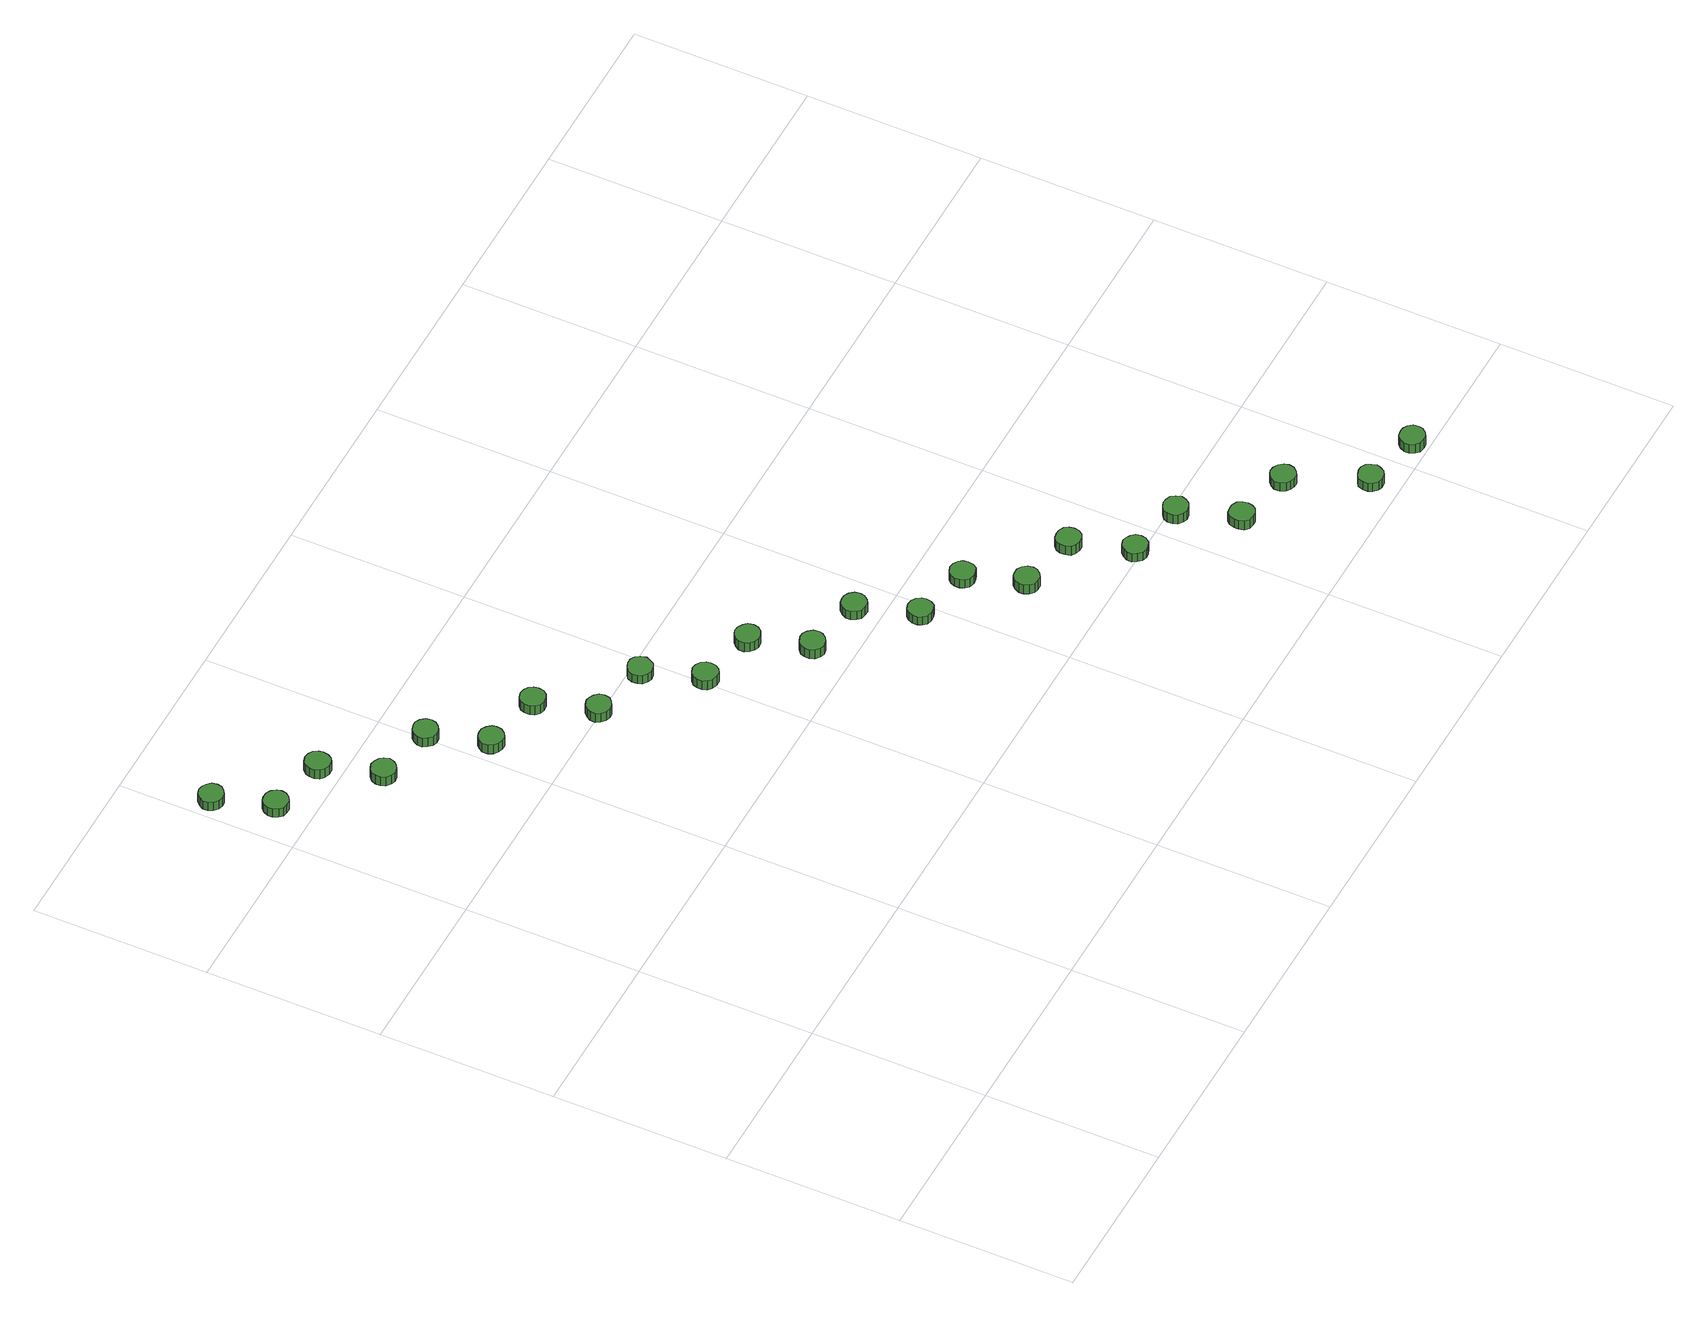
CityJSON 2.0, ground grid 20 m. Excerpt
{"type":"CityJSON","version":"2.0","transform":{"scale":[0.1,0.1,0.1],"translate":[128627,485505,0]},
"CityObjects":{
"tree1":{"type":"SolitaryVegetationObject","attributes":{"function":"something"},"geometry":[{"type":"MultiSurface","lod":"1","boundaries":[[[0,1,2,3,4,5,6,7,8,9,10,11,12,13,14]],[[15,16,17,18,19,20,21,22,23,24,25,26,27,28,29]],[[0,29,28,1]],[[1,28,27,2]],[[2,27,26,3]],[[3,26,25,4]],[[4,25,24,5]],[[5,24,23,6]],[[6,23,22,7]],[[7,22,21,8]],[[8,21,20,9]],[[9,20,19,10]],[[10,19,18,11]],[[11,18,17,12]],[[12,17,16,13]],[[13,16,15,14]],[[14,15,29,0]]]}]},
"tree2":{"type":"SolitaryVegetationObject","attributes":{"function":"something"},"geometry":[{"type":"MultiSurface","lod":"1","boundaries":[[[30,31,32,33,34,35,36,37,38,39,40,41,42,43,44]],[[45,46,47,48,49,50,51,52,53,54,55,56,57,58,59]],[[30,59,58,31]],[[31,58,57,32]],[[32,57,56,33]],[[33,56,55,34]],[[34,55,54,35]],[[35,54,53,36]],[[36,53,52,37]],[[37,52,51,38]],[[38,51,50,39]],[[39,50,49,40]],[[40,49,48,41]],[[41,48,47,42]],[[42,47,46,43]],[[43,46,45,44]],[[44,45,59,30]]]}]},
"tree3":{"type":"SolitaryVegetationObject","attributes":{"function":"something"},"geometry":[{"type":"MultiSurface","lod":"1","boundaries":[[[60,61,62,63,64,65,66,67,68,69,70,71,72,73,74]],[[75,76,77,78,79,80,81,82,83,84,85,86,87,88,89]],[[60,89,88,61]],[[61,88,87,62]],[[62,87,86,63]],[[63,86,85,64]],[[64,85,84,65]],[[65,84,83,66]],[[66,83,82,67]],[[67,82,81,68]],[[68,81,80,69]],[[69,80,79,70]],[[70,79,78,71]],[[71,78,77,72]],[[72,77,76,73]],[[73,76,75,74]],[[74,75,89,60]]]}]},
"tree4":{"type":"SolitaryVegetationObject","attributes":{"function":"something"},"geometry":[{"type":"MultiSurface","lod":"1","boundaries":[[[90,91,92,93,94,95,96,97,98,99,100,101,102,103,104]],[[105,106,107,108,109,110,111,112,113,114,115,116,117,118,119]],[[90,119,118,91]],[[91,118,117,92]],[[92,117,116,93]],[[93,116,115,94]],[[94,115,114,95]],[[95,114,113,96]],[[96,113,112,97]],[[97,112,111,98]],[[98,111,110,99]],[[99,110,109,100]],[[100,109,108,101]],[[101,108,107,102]],[[102,107,106,103]],[[103,106,105,104]],[[104,105,119,90]]]}]},
"tree5":{"type":"SolitaryVegetationObject","attributes":{"function":"something"},"geometry":[{"type":"MultiSurface","lod":"1","boundaries":[[[120,121,122,123,124,125,126,127,128,129,130,131,132,133,134]],[[135,136,137,138,139,140,141,142,143,144,145,146,147,148,149]],[[120,149,148,121]],[[121,148,147,122]],[[122,147,146,123]],[[123,146,145,124]],[[124,145,144,125]],[[125,144,143,126]],[[126,143,142,127]],[[127,142,141,128]],[[128,141,140,129]],[[129,140,139,130]],[[130,139,138,131]],[[131,138,137,132]],[[132,137,136,133]],[[133,136,135,134]],[[134,135,149,120]]]}]},
"tree6":{"type":"SolitaryVegetationObject","attributes":{"function":"something"},"geometry":[{"type":"MultiSurface","lod":"1","boundaries":[[[150,151,152,153,154,155,156,157,158,159,160,161,162,163,164]],[[165,166,167,168,169,170,171,172,173,174,175,176,177,178,179]],[[150,179,178,151]],[[151,178,177,152]],[[152,177,176,153]],[[153,176,175,154]],[[154,175,174,155]],[[155,174,173,156]],[[156,173,172,157]],[[157,172,171,158]],[[158,171,170,159]],[[159,170,169,160]],[[160,169,168,161]],[[161,168,167,162]],[[162,167,166,163]],[[163,166,165,164]],[[164,165,179,150]]]}]},
"tree7":{"type":"SolitaryVegetationObject","attributes":{"function":"something"},"geometry":[{"type":"MultiSurface","lod":"1","boundaries":[[[180,181,182,183,184,185,186,187,188,189,190,191,192,193,194]],[[195,196,197,198,199,200,201,202,203,204,205,206,207,208,209]],[[180,209,208,181]],[[181,208,207,182]],[[182,207,206,183]],[[183,206,205,184]],[[184,205,204,185]],[[185,204,203,186]],[[186,203,202,187]],[[187,202,201,188]],[[188,201,200,189]],[[189,200,199,190]],[[190,199,198,191]],[[191,198,197,192]],[[192,197,196,193]],[[193,196,195,194]],[[194,195,209,180]]]}]},
"tree8":{"type":"SolitaryVegetationObject","attributes":{"function":"something"},"geometry":[{"type":"MultiSurface","lod":"1","boundaries":[[[210,211,212,213,214,215,216,217,218,219,220,221,222,223,224]],[[225,226,227,228,229,230,231,232,233,234,235,236,237,238,239]],[[210,239,238,211]],[[211,238,237,212]],[[212,237,236,213]],[[213,236,235,214]],[[214,235,234,215]],[[215,234,233,216]],[[216,233,232,217]],[[217,232,231,218]],[[218,231,230,219]],[[219,230,229,220]],[[220,229,228,221]],[[221,228,227,222]],[[222,227,226,223]],[[223,226,225,224]],[[224,225,239,210]]]}]},
"tree9":{"type":"SolitaryVegetationObject","attributes":{"function":"something"},"geometry":[{"type":"MultiSurface","lod":"1","boundaries":[[[240,241,242,243,244,245,246,247,248,249,250,251,252,253,254]],[[255,256,257,258,259,260,261,262,263,264,265,266,267,268,269]],[[240,269,268,241]],[[241,268,267,242]],[[242,267,266,243]],[[243,266,265,244]],[[244,265,264,245]],[[245,264,263,246]],[[246,263,262,247]],[[247,262,261,248]],[[248,261,260,249]],[[249,260,259,250]],[[250,259,258,251]],[[251,258,257,252]],[[252,257,256,253]],[[253,256,255,254]],[[254,255,269,240]]]}]},
"tree10":{"type":"SolitaryVegetationObject","attributes":{"function":"something"},"geometry":[{"type":"MultiSurface","lod":"1","boundaries":[[[270,271,272,273,274,275,276,277,278,279,280,281,282,283,284]],[[285,286,287,288,289,290,291,292,293,294,295,296,297,298,299]],[[270,299,298,271]],[[271,298,297,272]],[[272,297,296,273]],[[273,296,295,274]],[[274,295,294,275]],[[275,294,293,276]],[[276,293,292,277]],[[277,292,291,278]],[[278,291,290,279]],[[279,290,289,280]],[[280,289,288,281]],[[281,288,287,282]],[[282,287,286,283]],[[283,286,285,284]],[[284,285,299,270]]]}]},
"tree11":{"type":"SolitaryVegetationObject","attributes":{"function":"something"},"geometry":[{"type":"MultiSurface","lod":"1","boundaries":[[[300,301,302,303,304,305,306,307,308,309,310,311,312,313,314]],[[315,316,317,318,319,320,321,322,323,324,325,326,327,328,329]],[[300,329,328,301]],[[301,328,327,302]],[[302,327,326,303]],[[303,326,325,304]],[[304,325,324,305]],[[305,324,323,306]],[[306,323,322,307]],[[307,322,321,308]],[[308,321,320,309]],[[309,320,319,310]],[[310,319,318,311]],[[311,318,317,312]],[[312,317,316,313]],[[313,316,315,314]],[[314,315,329,300]]]}]},
"tree12":{"type":"SolitaryVegetationObject","attributes":{"function":"something"},"geometry":[{"type":"MultiSurface","lod":"1","boundaries":[[[330,331,332,333,334,335,336,337,338,339,340,341,342,343,344]],[[345,346,347,348,349,350,351,352,353,354,355,356,357,358,359]],[[330,359,358,331]],[[331,358,357,332]],[[332,357,356,333]],[[333,356,355,334]],[[334,355,354,335]],[[335,354,353,336]],[[336,353,352,337]],[[337,352,351,338]],[[338,351,350,339]],[[339,350,349,340]],[[340,349,348,341]],[[341,348,347,342]],[[342,347,346,343]],[[343,346,345,344]],[[344,345,359,330]]]}]},
"tree13":{"type":"SolitaryVegetationObject","attributes":{"function":"something"},"geometry":[{"type":"MultiSurface","lod":"1","boundaries":[[[360,361,362,363,364,365,366,367,368,369,370,371,372,373,374]],[[375,376,377,378,379,380,381,382,383,384,385,386,387,388,389]],[[360,389,388,361]],[[361,388,387,362]],[[362,387,386,363]],[[363,386,385,364]],[[364,385,384,365]],[[365,384,383,366]],[[366,383,382,367]],[[367,382,381,368]],[[368,381,380,369]],[[369,380,379,370]],[[370,379,378,371]],[[371,378,377,372]],[[372,377,376,373]],[[373,376,375,374]],[[374,375,389,360]]]}]},
"tree14":{"type":"SolitaryVegetationObject","attributes":{"function":"something"},"geometry":[{"type":"MultiSurface","lod":"1","boundaries":[[[390,391,392,393,394,395,396,397,398,399,400,401,402,403,404]],[[405,406,407,408,409,410,411,412,413,414,415,416,417,418,419]],[[390,419,418,391]],[[391,418,417,392]],[[392,417,416,393]],[[393,416,415,394]],[[394,415,414,395]],[[395,414,413,396]],[[396,413,412,397]],[[397,412,411,398]],[[398,411,410,399]],[[399,410,409,400]],[[400,409,408,401]],[[401,408,407,402]],[[402,407,406,403]],[[403,406,405,404]],[[404,405,419,390]]]}]},
"tree15":{"type":"SolitaryVegetationObject","attributes":{"function":"something"},"geometry":[{"type":"MultiSurface","lod":"1","boundaries":[[[420,421,422,423,424,425,426,427,428,429,430,431,432,433,434]],[[435,436,437,438,439,440,441,442,443,444,445,446,447,448,449]],[[420,449,448,421]],[[421,448,447,422]],[[422,447,446,423]],[[423,446,445,424]],[[424,445,444,425]],[[425,444,443,426]],[[426,443,442,427]],[[427,442,441,428]],[[428,441,440,429]],[[429,440,439,430]],[[430,439,438,431]],[[431,438,437,432]],[[432,437,436,433]],[[433,436,435,434]],[[434,435,449,420]]]}]},
"tree16":{"type":"SolitaryVegetationObject","attributes":{"function":"something"},"geometry":[{"type":"MultiSurface","lod":"1","boundaries":[[[450,451,452,453,454,455,456,457,458,459,460,461,462,463,464]],[[465,466,467,468,469,470,471,472,473,474,475,476,477,478,479]],[[450,479,478,451]],[[451,478,477,452]],[[452,477,476,453]],[[453,476,475,454]],[[454,475,474,455]],[[455,474,473,456]],[[456,473,472,457]],[[457,472,471,458]],[[458,471,470,459]],[[459,470,469,460]],[[460,469,468,461]],[[461,468,467,462]],[[462,467,466,463]],[[463,466,465,464]],[[464,465,479,450]]]}]},
"tree17":{"type":"SolitaryVegetationObject","attributes":{"function":"something"},"geometry":[{"type":"MultiSurface","lod":"1","boundaries":[[[480,481,482,483,484,485,486,487,488,489,490,491,492,493,494]],[[495,496,497,498,499,500,501,502,503,504,505,506,507,508,509]],[[480,509,508,481]],[[481,508,507,482]],[[482,507,506,483]],[[483,506,505,484]],[[484,505,504,485]],[[485,504,503,486]],[[486,503,502,487]],[[487,502,501,488]],[[488,501,500,489]],[[489,500,499,490]],[[490,499,498,491]],[[491,498,497,492]],[[492,497,496,493]],[[493,496,495,494]],[[494,495,509,480]]]}]},
"tree18":{"type":"SolitaryVegetationObject","attributes":{"function":"something"},"geometry":[{"type":"MultiSurface","lod":"1","boundaries":[[[510,511,512,513,514,515,516,517,518,519,520,521,522,523,524]],[[525,526,527,528,529,530,531,532,533,534,535,536,537,538,539]],[[510,539,538,511]],[[511,538,537,512]],[[512,537,536,513]],[[513,536,535,514]],[[514,535,534,515]],[[515,534,533,516]],[[516,533,532,517]],[[517,532,531,518]],[[518,531,530,519]],[[519,530,529,520]],[[520,529,528,521]],[[521,528,527,522]],[[522,527,526,523]],[[523,526,525,524]],[[524,525,539,510]]]}]},
"tree19":{"type":"SolitaryVegetationObject","attributes":{"function":"something"},"geometry":[{"type":"MultiSurface","lod":"1","boundaries":[[[540,541,542,543,544,545,546,547,548,549,550,551,552,553,554]],[[555,556,557,558,559,560,561,562,563,564,565,566,567,568,569]],[[540,569,568,541]],[[541,568,567,542]],[[542,567,566,543]],[[543,566,565,544]],[[544,565,564,545]],[[545,564,563,546]],[[546,563,562,547]],[[547,562,561,548]],[[548,561,560,549]],[[549,560,559,550]],[[550,559,558,551]],[[551,558,557,552]],[[552,557,556,553]],[[553,556,555,554]],[[554,555,569,540]]]}]},
"tree20":{"type":"SolitaryVegetationObject","attributes":{"function":"something"},"geometry":[{"type":"MultiSurface","lod":"1","boundaries":[[[570,571,572,573,574,575,576,577,578,579,580,581,582,583,584]],[[585,586,587,588,589,590,591,592,593,594,595,596,597,598,599]],[[570,599,598,571]],[[571,598,597,572]],[[572,597,596,573]],[[573,596,595,574]],[[574,595,594,575]],[[575,594,593,576]],[[576,593,592,577]],[[577,592,591,578]],[[578,591,590,579]],[[579,590,589,580]],[[580,589,588,581]],[[581,588,587,582]],[[582,587,586,583]],[[583,586,585,584]],[[584,585,599,570]]]}]},
"tree21":{"type":"SolitaryVegetationObject","attributes":{"function":"something"},"geometry":[{"type":"MultiSurface","lod":"1","boundaries":[[[600,601,602,603,604,605,606,607,608,609,610,611,612,613,614]],[[615,616,617,618,619,620,621,622,623,624,625,626,627,628,629]],[[600,629,628,601]],[[601,628,627,602]],[[602,627,626,603]],[[603,626,625,604]],[[604,625,624,605]],[[605,624,623,606]],[[606,623,622,607]],[[607,622,621,608]],[[608,621,620,609]],[[609,620,619,610]],[[610,619,618,611]],[[611,618,617,612]],[[612,617,616,613]],[[613,616,615,614]],[[614,615,629,600]]]}]},
"tree22":{"type":"SolitaryVegetationObject","attributes":{"function":"something"},"geometry":[{"type":"MultiSurface","lod":"1","boundaries":[[[630,631,632,633,634,635,636,637,638,639,640,641,642,643,644]],[[645,646,647,648,649,650,651,652,653,654,655,656,657,658,659]],[[630,659,658,631]],[[631,658,657,632]],[[632,657,656,633]],[[633,656,655,634]],[[634,655,654,635]],[[635,654,653,636]],[[636,653,652,637]],[[637,652,651,638]],[[638,651,650,639]],[[639,650,649,640]],[[640,649,648,641]],[[641,648,647,642]],[[642,647,646,643]],[[643,646,645,644]],[[644,645,659,630]]]}]},
"tree23":{"type":"SolitaryVegetationObject","attributes":{"function":"something"},"geometry":[{"type":"MultiSurface","lod":"1","boundaries":[[[660,661,662,663,664,665,666,667,668,669,670,671,672,673,674]],[[675,676,677,678,679,680,681,682,683,684,685,686,687,688,689]],[[660,689,688,661]],[[661,688,687,662]],[[662,687,686,663]],[[663,686,685,664]],[[664,685,684,665]],[[665,684,683,666]],[[666,683,682,667]],[[667,682,681,668]],[[668,681,680,669]],[[669,680,679,670]],[[670,679,678,671]],[[671,678,677,672]],[[672,677,676,673]],[[673,676,675,674]],[[674,675,689,660]]]}]}
},
"vertices":[
[34,904,21],[33,910,21],[29,914,21],[24,917,21],[19,918,21],[13,916,21],[9,912,21],[6,907,21],[6,901,21],[9,896,21],[13,892,21],[19,890,21],[24,891,21],[29,894,21],[33,898,21],[33,898,9],[29,894,9],[24,891,9],[19,890,9],[13,892,9],[9,896,9],[6,901,9],[6,907,9],[9,912,9],[13,916,9],[19,918,9],[24,917,9],[29,914,9],[33,910,9],[34,904,9],
[57,841,19],[56,846,19],[52,851,19],[47,854,19],[41,854,19],[36,853,19],[32,849,19],[29,843,19],[29,838,19],[32,832,19],[36,828,19],[41,827,19],[47,827,19],[52,830,19],[56,835,19],[56,835,7],[52,830,7],[47,827,7],[41,827,7],[36,828,7],[32,832,7],[29,838,7],[29,843,7],[32,849,7],[36,853,7],[41,854,7],[47,854,7],[52,851,7],[56,846,7],[57,841,7],
[124,826,21],[123,831,21],[120,836,21],[115,839,21],[109,840,21],[103,838,21],[99,834,21],[97,829,21],[97,823,21],[99,818,21],[103,814,21],[109,812,21],[115,812,21],[120,815,21],[123,820,21],[123,820,8],[120,815,8],[115,812,8],[109,812,8],[103,814,8],[99,818,8],[97,823,8],[97,829,8],[99,834,8],[103,838,8],[109,840,8],[115,839,8],[120,836,8],[123,831,8],[124,826,8],
[148,761,19],[146,767,19],[143,771,19],[138,774,19],[132,775,19],[127,773,19],[122,769,19],[120,764,19],[120,758,19],[122,753,19],[127,749,19],[132,747,19],[138,748,19],[143,751,19],[146,755,19],[146,755,6],[143,751,6],[138,748,6],[132,747,6],[127,749,6],[122,753,6],[120,758,6],[120,764,6],[122,769,6],[127,773,6],[132,775,6],[138,774,6],[143,771,6],[146,767,6],[148,761,6],
[215,746,21],[214,752,21],[210,757,21],[205,760,21],[200,760,21],[194,758,21],[190,754,21],[187,749,21],[187,743,21],[190,738,21],[194,734,21],[200,732,21],[205,733,21],[210,736,21],[214,741,21],[214,741,8],[210,736,8],[205,733,8],[200,732,8],[194,734,8],[190,738,8],[187,743,8],[187,749,8],[190,754,8],[194,758,8],[200,760,8],[205,760,8],[210,757,8],[214,752,8],[215,746,8],
[238,682,19],[237,687,19],[233,692,19],[228,695,19],[222,695,19],[217,694,19],[213,690,19],[210,685,19],[210,679,19],[213,673,19],[217,670,19],[222,668,19],[228,668,19],[233,671,19],[237,676,19],[237,676,6],[233,671,6],[228,668,6],[222,668,6],[217,670,6],[213,673,6],[210,679,6],[210,685,6],[213,690,6],[217,694,6],[222,695,6],[228,695,6],[233,692,6],[237,687,6],[238,682,6],
[305,667,21],[304,672,21],[301,677,21],[296,680,21],[290,681,21],[284,679,21],[280,675,21],[278,670,21],[278,664,21],[280,659,21],[284,655,21],[290,653,21],[296,654,21],[301,656,21],[304,661,21],[304,661,8],[301,656,8],[296,654,8],[290,653,8],[284,655,8],[280,659,8],[278,664,8],[278,670,8],[280,675,8],[284,679,8],[290,681,8],[296,680,8],[301,677,8],[304,672,8],[305,667,8],
[328,602,19],[327,608,19],[323,612,19],[318,615,19],[313,616,19],[307,614,19],[303,610,19],[300,605,19],[300,599,19],[303,594,19],[307,590,19],[313,588,19],[318,589,19],[323,592,19],[327,596,19],[327,596,6],[323,592,6],[318,589,6],[313,588,6],[307,590,6],[303,594,6],[300,599,6],[300,605,6],[303,610,6],[307,614,6],[313,616,6],[318,615,6],[323,612,6],[327,608,6],[328,602,6],
[395,587,20],[393,593,20],[390,598,20],[385,601,20],[379,601,20],[374,599,20],[369,596,20],[367,590,20],[367,584,20],[369,579,20],[374,575,20],[379,573,20],[385,574,20],[390,577,20],[393,582,20],[393,582,8],[390,577,8],[385,574,8],[379,573,8],[374,575,8],[369,579,8],[367,584,8],[367,590,8],[369,596,8],[374,599,8],[379,601,8],[385,601,8],[390,598,8],[393,593,8],[395,587,8],
[418,524,19],[417,529,19],[414,534,19],[409,537,19],[403,538,19],[397,536,19],[393,532,19],[391,527,19],[391,521,19],[393,516,19],[397,512,19],[403,510,19],[409,510,19],[414,513,19],[417,518,19],[417,518,6],[414,513,6],[409,510,6],[403,510,6],[397,512,6],[393,516,6],[391,521,6],[391,527,6],[393,532,6],[397,536,6],[403,538,6],[409,537,6],[414,534,6],[417,529,6],[418,524,6],
[485,508,21],[484,514,21],[480,518,21],[475,521,21],[469,522,21],[464,520,21],[460,516,21],[457,511,21],[457,505,21],[460,500,21],[464,496,21],[469,494,21],[475,495,21],[480,497,21],[484,502,21],[484,502,8],[480,497,8],[475,495,8],[469,494,8],[464,496,8],[460,500,8],[457,505,8],[457,511,8],[460,516,8],[464,520,8],[469,522,8],[475,521,8],[480,518,8],[484,514,8],[485,508,8],
[508,444,19],[507,450,19],[503,455,19],[498,458,19],[492,458,19],[487,456,19],[482,452,19],[480,447,19],[480,441,19],[482,436,19],[487,432,19],[492,430,19],[498,431,19],[503,434,19],[507,439,19],[507,439,6],[503,434,6],[498,431,6],[492,430,6],[487,432,6],[482,436,6],[480,441,6],[480,447,6],[482,452,6],[487,456,6],[492,458,6],[498,458,6],[503,455,6],[507,450,6],[508,444,6],
[575,429,20],[574,435,20],[570,440,20],[565,443,20],[560,443,20],[554,442,20],[550,438,20],[547,432,20],[547,427,20],[550,421,20],[554,417,20],[560,416,20],[565,416,20],[570,419,20],[574,424,20],[574,424,8],[570,419,8],[565,416,8],[560,416,8],[554,417,8],[550,421,8],[547,427,8],[547,432,8],[550,438,8],[554,442,8],[560,443,8],[565,443,8],[570,440,8],[574,435,8],[575,429,8],
[599,365,19],[598,370,19],[595,375,19],[590,378,19],[584,379,19],[578,377,19],[574,373,19],[572,368,19],[572,362,19],[574,357,19],[578,353,19],[584,351,19],[590,352,19],[595,354,19],[598,359,19],[598,359,7],[595,354,7],[590,352,7],[584,351,7],[578,353,7],[574,357,7],[572,362,7],[572,368,7],[574,373,7],[578,377,7],[584,379,7],[590,378,7],[595,375,7],[598,370,7],[599,365,7],
[665,349,20],[664,355,20],[661,359,20],[656,362,20],[650,363,20],[644,361,20],[640,357,20],[638,352,20],[638,346,20],[640,341,20],[644,337,20],[650,335,20],[656,336,20],[661,338,20],[664,343,20],[664,343,8],[661,338,8],[656,336,8],[650,335,8],[644,337,8],[640,341,8],[638,346,8],[638,352,8],[640,357,8],[644,361,8],[650,363,8],[656,362,8],[661,359,8],[664,355,8],[665,349,8],
[689,286,19],[688,292,19],[684,297,19],[679,300,19],[673,300,19],[668,299,19],[664,295,19],[661,289,19],[661,284,19],[664,278,19],[668,274,19],[673,273,19],[679,273,19],[684,276,19],[688,281,19],[688,281,6],[684,276,6],[679,273,6],[673,273,6],[668,274,6],[664,278,6],[661,284,6],[661,289,6],[664,295,6],[668,299,6],[673,300,6],[679,300,6],[684,297,6],[688,292,6],[689,286,6],
[756,272,21],[755,277,21],[752,282,21],[746,285,21],[741,285,21],[735,284,21],[731,280,21],[729,275,21],[729,269,21],[731,263,21],[735,260,21],[741,258,21],[746,258,21],[752,261,21],[755,266,21],[755,266,8],[752,261,8],[746,258,8],[741,258,8],[735,260,8],[731,263,8],[729,269,8],[729,275,8],[731,280,8],[735,284,8],[741,285,8],[746,285,8],[752,282,8],[755,277,8],[756,272,8],
[779,206,19],[778,212,19],[774,216,19],[769,219,19],[764,220,19],[758,218,19],[754,214,19],[751,209,19],[751,203,19],[754,198,19],[758,194,19],[764,192,19],[769,193,19],[774,195,19],[778,200,19],[778,200,7],[774,195,7],[769,193,7],[764,192,7],[758,194,7],[754,198,7],[751,203,7],[751,209,7],[754,214,7],[758,218,7],[764,220,7],[769,219,7],[774,216,7],[778,212,7],[779,206,7],
[846,192,21],[844,198,21],[841,203,21],[836,205,21],[830,206,21],[825,204,21],[820,200,21],[818,195,21],[818,189,21],[820,184,21],[825,180,21],[830,178,21],[836,179,21],[841,182,21],[844,186,21],[844,186,8],[841,182,8],[836,179,8],[830,178,8],[825,180,8],[820,184,8],[818,189,8],[818,195,8],[820,200,8],[825,204,8],[830,206,8],[836,205,8],[841,203,8],[844,198,8],[846,192,8],
[869,127,20],[868,133,20],[865,138,20],[859,141,20],[854,141,20],[848,140,20],[844,136,20],[842,130,20],[842,125,20],[844,119,20],[848,115,20],[854,114,20],[859,114,20],[865,117,20],[868,122,20],[868,122,7],[865,117,7],[859,114,7],[854,114,7],[848,115,7],[844,119,7],[842,125,7],[842,130,7],[844,136,7],[848,140,7],[854,141,7],[859,141,7],[865,138,7],[868,133,7],[869,127,7],
[936,113,21],[935,118,21],[931,123,21],[926,126,21],[920,127,21],[915,125,21],[911,121,21],[908,116,21],[908,110,21],[911,104,21],[915,101,21],[920,99,21],[926,99,21],[931,102,21],[935,107,21],[935,107,9],[931,102,9],[926,99,9],[920,99,9],[915,101,9],[911,104,9],[908,110,9],[908,116,9],[911,121,9],[915,125,9],[920,127,9],[926,126,9],[931,123,9],[935,118,9],[936,113,9],
[978,32,19],[976,38,19],[973,43,19],[968,46,19],[962,46,19],[957,44,19],[952,41,19],[950,35,19],[950,29,19],[952,24,19],[957,20,19],[962,18,19],[968,19,19],[973,22,19],[976,27,19],[976,27,7],[973,22,7],[968,19,7],[962,18,7],[957,20,7],[952,24,7],[950,29,7],[950,35,7],[952,41,7],[957,44,7],[962,46,7],[968,46,7],[973,43,7],[976,38,7],[978,32,7],
[1045,17,21],[1044,23,21],[1040,28,21],[1035,31,21],[1030,31,21],[1024,30,21],[1020,26,21],[1017,20,21],[1017,15,21],[1020,9,21],[1024,5,21],[1030,4,21],[1035,4,21],[1040,7,21],[1044,12,21],[1044,12,8],[1040,7,8],[1035,4,8],[1030,4,8],[1024,5,8],[1020,9,8],[1017,15,8],[1017,20,8],[1020,26,8],[1024,30,8],[1030,31,8],[1035,31,8],[1040,28,8],[1044,23,8],[1045,17,8]
]}
